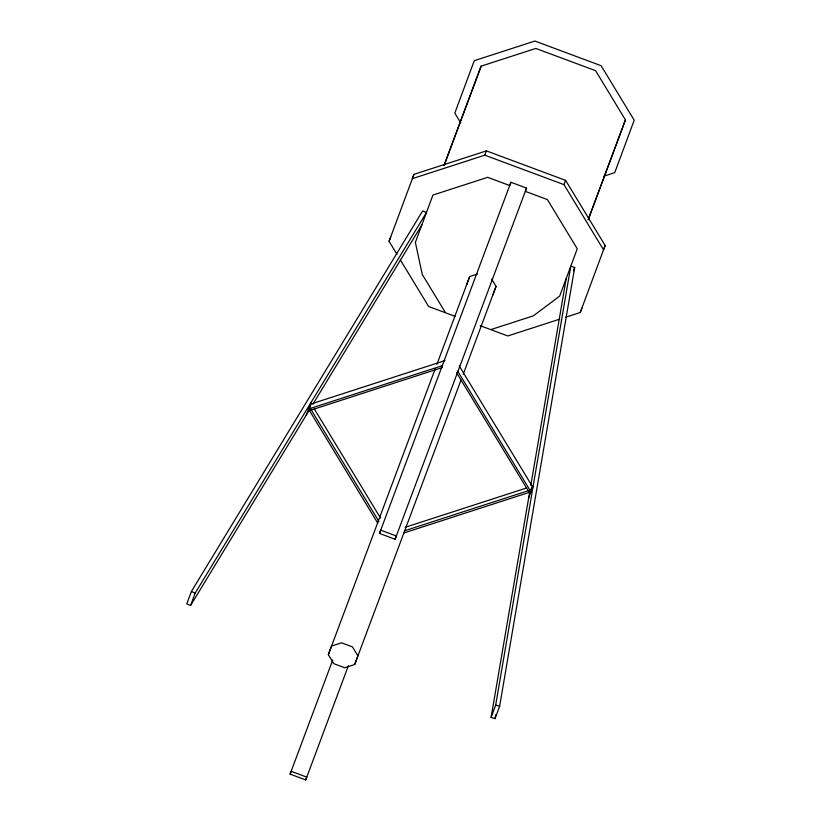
<?xml version="1.0" encoding="UTF-8"?>
<svg xmlns="http://www.w3.org/2000/svg" width="821" height="821" viewBox="0 0 821 821"><rect width="100%" height="100%" fill="white"/><g stroke="black" fill="none" stroke-linecap="round" stroke-linejoin="round"><path stroke-width="1.23" d="M531.279 488.444L530.93 491.83L404.106 532.911M491.091 717.41L495.689 705.044L570.769 266.25L574.71 267.472L499.63 706.255L495.042 718.621L491.091 717.41L529.719 491.707M530.797 485.406L566.172 278.617M495.042 718.621L495.689 714.834M190.575 605.518L195.162 593.152L426.448 212.526L422.671 210.864L191.385 591.489L186.788 603.856L190.575 605.518L309.538 409.73M306.212 415.2L310.81 402.834M396.995 254.356L389.082 241.323L413.969 174.35L486.422 150.879L565.607 180.353L605.149 245.52L580.262 312.493L565.772 317.193M588.164 219.915L625.448 119.887L595.605 70.688L535.826 48.439L481.127 66.152L444.294 164.98M328.349 654.696L331.551 646.055L341.546 642.812L352.466 646.876L357.915 655.866L354.703 664.507L344.717 667.74L333.798 663.676L328.349 654.696L435.171 368.927M466.492 285.195L469.704 276.554L477.473 274.04M290.1 774.131L291.147 771.299L306.777 777.118L305.72 779.95L290.1 774.131L332.731 660.002M379.487 533.445L380.708 530.161L396.327 535.98L395.106 539.253L379.487 533.445L510.929 182.272L526.548 188.081L525.337 191.365L547.412 199.585L577.255 248.784L559.686 296.094L533.363 315.839L491.266 329.467M510.929 182.272L509.708 185.546L487.633 177.326L432.944 195.049L415.364 242.359L422.271 274.471L445.249 312.339M492.846 295.016L496.058 286.375L491.697 279.181M573.458 270.838L574.71 267.472M528.632 498.008L533.229 485.652M389.082 241.323L390.693 237.023M413.969 174.35L412.358 178.639L484.811 155.169L564.006 184.653L603.538 249.82L605.149 245.52M443.956 165.596L481.127 66.152M484.811 155.169L486.422 150.879M436.895 364.38L469.704 276.554M305.72 779.95L348.35 665.821M354.703 664.507L461.074 379.949M463.249 374.191L496.058 286.375M564.006 184.653L565.607 180.353M588.267 219.32L625.448 119.887M580.262 312.493L581.873 308.203M395.106 539.253L526.548 188.081M312.863 404.26L421.861 224.882M310.482 406.231L308.511 409.022L377.793 523.213M603.825 176.197L614.734 172.667L634.212 120.235L601.136 65.711L534.882 41.05L474.271 60.682L454.803 113.124L460.755 122.934M559.737 319.143L507.809 335.963L480.213 325.691M444.992 360.593L311.344 403.891L308.511 409.022L309.507 410.562L442.427 367.5M442.652 365.561L308.511 409.022L310.317 408.376L378.943 521.489M405.194 527.308L526.682 487.951M404.373 530.848L529.986 490.158L530.93 491.83L529.176 492.343L456.589 372.703M495.689 705.044L499.63 706.255M455.019 316.311L428.624 306.49L400.289 259.785M191.385 591.489L195.162 593.152M459.226 365.899L532.152 486.094L530.93 491.83L457.687 371.102M314.279 408.868L380.575 518.143"/></g></svg>
